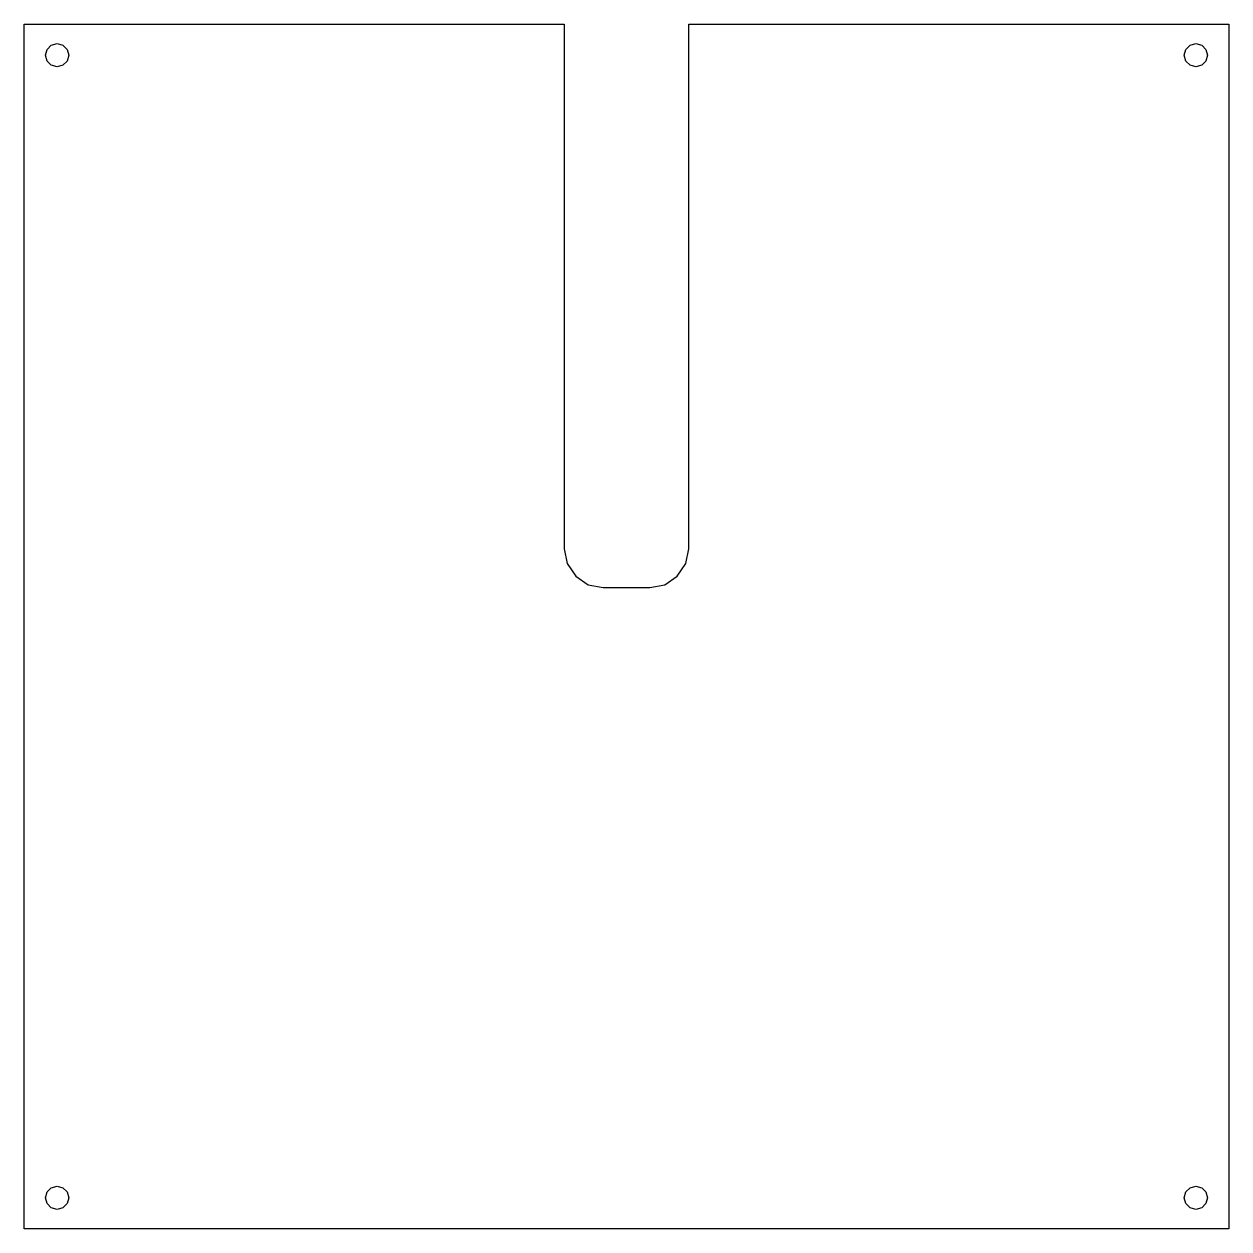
# Model space of a CAD drawing. Extents: x -78 to 78, y -88 to 68.
import ezdxf

# ---------------------------------------------------------------- set-up
doc = ezdxf.new("R2010")
doc.units = 0
doc.layers.get('0').update_dxf_attribs({"linetype": 'CONTINUOUS'})

msp = doc.modelspace()

# ---------------------------------------------------------------- linework, layer by layer
at = {"color": 7}
for points in [[(-77.5, -87.5), (-77.5, 67.5), (-8, 67.5), (-8, 0), (-7.619, -1.913), (-6.536, -3.536), (-4.913, -4.619), (-3, -5), (3, -5), (4.913, -4.619), (6.536, -3.536), (7.619, -1.913), (8, 0), (8, 67.5), (77.5, 67.5), (77.5, -87.5), (-77.5, -87.5)], [(-74.75, 63.5), (-74.549, 64.25), (-74, 64.799), (-73.25, 65), (-72.5, 64.799), (-71.951, 64.25), (-71.75, 63.5), (-71.951, 62.75), (-72.5, 62.201), (-73.25, 62), (-74, 62.201), (-74.549, 62.75), (-74.75, 63.5)], [(71.75, 63.5), (71.951, 64.25), (72.5, 64.799), (73.25, 65), (74, 64.799), (74.549, 64.25), (74.75, 63.5), (74.549, 62.75), (74, 62.201), (73.25, 62), (72.5, 62.201), (71.951, 62.75), (71.75, 63.5)], [(-74.75, -83.5), (-74.549, -82.75), (-74, -82.201), (-73.25, -82), (-72.5, -82.201), (-71.951, -82.75), (-71.75, -83.5), (-71.951, -84.25), (-72.5, -84.799), (-73.25, -85), (-74, -84.799), (-74.549, -84.25), (-74.75, -83.5)], [(71.75, -83.5), (71.951, -82.75), (72.5, -82.201), (73.25, -82), (74, -82.201), (74.549, -82.75), (74.75, -83.5), (74.549, -84.25), (74, -84.799), (73.25, -85), (72.5, -84.799), (71.951, -84.25), (71.75, -83.5)]]:
    msp.add_lwpolyline(points, dxfattribs=at)

doc.saveas('drawing.dxf')
